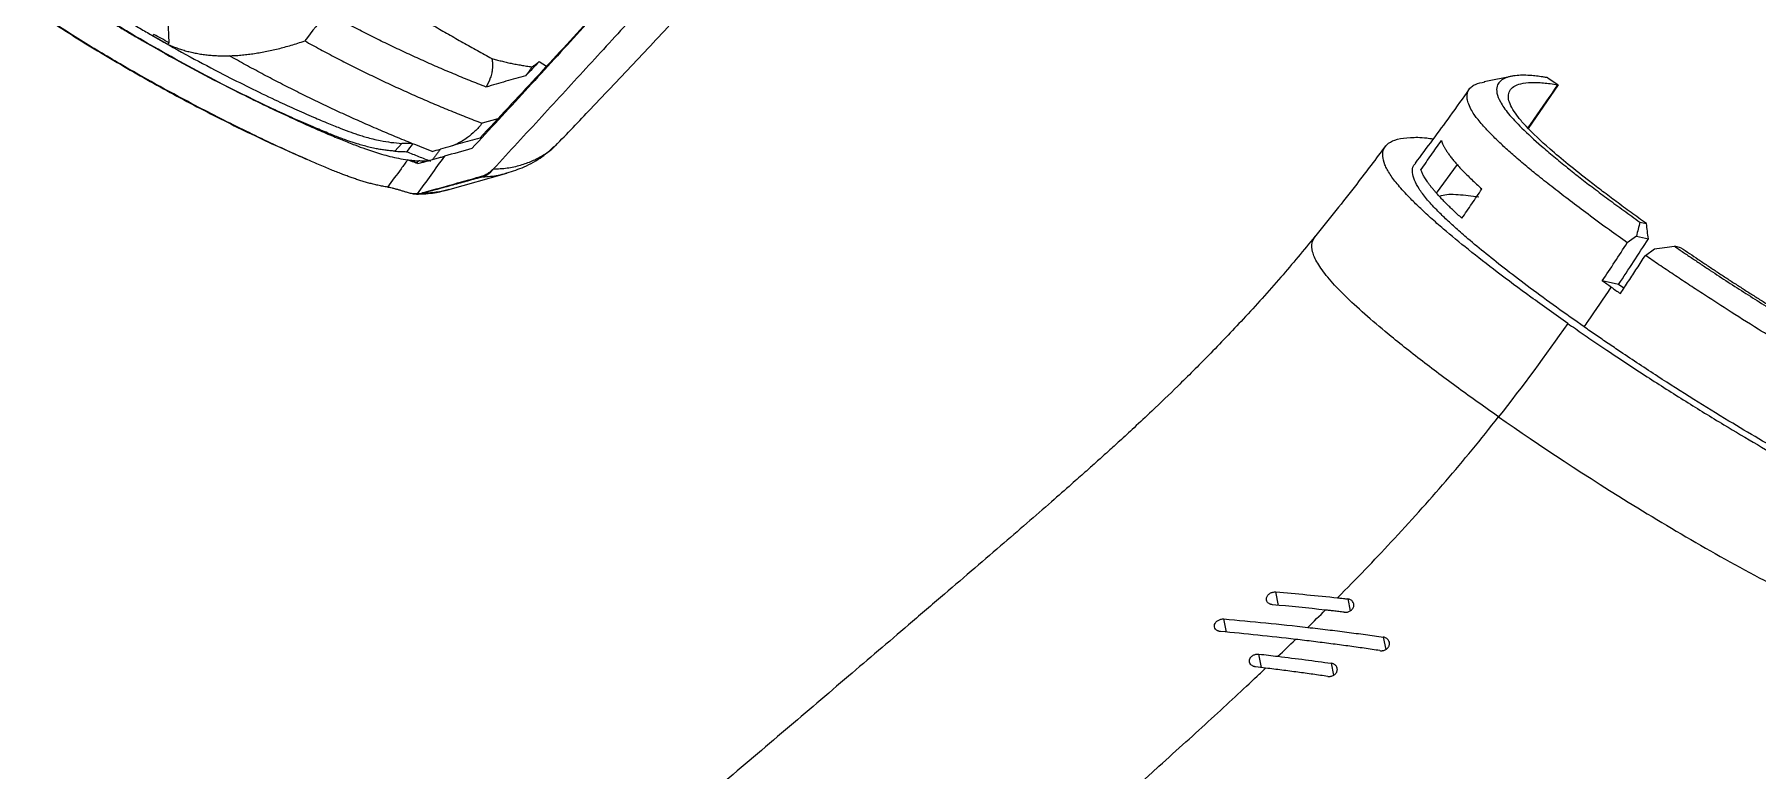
# Model space of a CAD drawing. Header units: inches. Extents: x 1631 to 3663, y 1126 to 1454.
# Drawn here: x 2479.2 to 2555.5, y 1286.1 to 1318.7 of the extents above; entities that cross this region are included whole.
import ezdxf

# ---------------------------------------------------------------- set-up
doc = ezdxf.new("R2010")
doc.units = ezdxf.units.IN
doc.header["$LTSCALE"] = 15

msp = doc.modelspace()

# ---------------------------------------------------------------- linework, layer by layer
at = {"color": 7, "linetype": 'Continuous', "lineweight": 15}
for p, q in [((2485.154, 1318.334), (2485.113, 1319.367)), ((2484.477, 1318.698), (2484.431, 1318.648)), ((2485.093, 1318.267), (2485.154, 1318.334)), ((2501.555, 1317.503), (2501.871, 1317.293)), ((2544.694, 1316.86), (2543.416, 1316.603)), ((2546.699, 1316.463), (2545.368, 1314.542)), ((2546.242, 1316.782), (2546.699, 1316.463)), ((2546.668, 1316.472), (2546.699, 1316.463)), ((2499.718, 1314.97), (2499.024, 1314.768)), ((2495.471, 1313.878), (2495.157, 1313.532)), ((2496.219, 1313.1), (2496.137, 1313.011)), ((2502.213, 1313.722), (2502.26, 1313.771)), ((2497.508, 1311.815), (2500.124, 1312.561)), ((2500.078, 1312.558), (2500.122, 1312.569)), ((2541.307, 1311.674), (2542.228, 1312.939)), ((2495.972, 1311.647), (2496.119, 1311.635)), ((2550.317, 1310.389), (2550.606, 1310.327)), ((2550.16, 1309.768), (2549.759, 1309.479)), ((2550.16, 1309.768), (2550.692, 1309.652)), ((2550.561, 1308.92), (2550.962, 1309.208)), ((2552.136, 1309.259), (2551.848, 1309.322)), ((2549.372, 1307.631), (2548.648, 1307.789)), ((2549.606, 1307.467), (2549.372, 1307.631))]:
    msp.add_line(p, q, dxfattribs=at)
at = {"color": 8, "linetype": 'Continuous', "lineweight": 15}
for p, q in [((2534.31, 1293.423), (2534.191, 1294.019)), ((2537.371, 1293.71), (2537.478, 1293.178)), ((2532.006, 1292.237), (2531.889, 1292.82)), ((2538.949, 1292.018), (2539.059, 1291.469)), ((2533.559, 1290.667), (2533.439, 1291.266)), ((2536.639, 1290.86), (2536.746, 1290.327))]:
    msp.add_line(p, q, dxfattribs=at)
at = {"color": 7, "linetype": 'Continuous', "lineweight": 15}
for points, knots in [([(2517.562, 1332.633), (2515.708, 1330.544), (2513.964, 1328.593), (2511.537, 1325.895), (2510.761, 1325.035), (2509.268, 1323.384), (2508.553, 1322.595), (2507.158, 1321.061), (2506.477, 1320.314), (2505.118, 1318.827), (2504.439, 1318.085), (2503.064, 1316.586), (2502.367, 1315.829), (2500.954, 1314.295), (2500.238, 1313.52), (2499.517, 1312.742)], [0, 0, 0, 0, 0.25, 0.25, 0.375, 0.375, 0.5, 0.5, 0.625, 0.625, 0.75, 0.75, 0.875, 0.875, 1, 1, 1, 1]), ([(2502.267, 1313.764), (2502.79, 1314.31), (2503.99, 1315.565), (2505.848, 1317.53), (2507.863, 1319.679), (2509.934, 1321.91), (2512.133, 1324.304), (2514.468, 1326.871), (2516.066, 1328.65), (2516.879, 1329.556)], [0, 0, 0, 0, 0.104968, 0.241226, 0.376209, 0.515385, 0.665645, 0.829814, 1, 1, 1, 1]), ([(2511.953, 1328.316), (2511.41, 1327.712), (2510.326, 1326.507), (2508.698, 1324.707), (2507.074, 1322.916), (2505.249, 1320.914), (2503.2, 1318.676), (2500.909, 1316.181), (2499.357, 1314.498), (2498.573, 1313.649)], [0, 0, 0, 0, 0.123112, 0.245727, 0.367718, 0.488954, 0.655351, 0.82601, 1, 1, 1, 1]), ([(2480.142, 1320.801), (2480.339, 1320.671), (2480.727, 1320.416), (2481.306, 1320.045), (2481.869, 1319.691), (2482.415, 1319.355), (2482.945, 1319.034), (2483.458, 1318.729), (2484.329, 1318.221), (2485.54, 1317.538), (2487.009, 1316.754), (2488.312, 1316.089), (2489.449, 1315.533), (2490.498, 1315.04), (2491.407, 1314.63), (2492.177, 1314.296), (2492.816, 1314.03), (2493.379, 1313.807), (2493.84, 1313.636), (2494.228, 1313.505), (2494.588, 1313.395), (2494.958, 1313.296), (2495.342, 1313.211), (2495.592, 1313.172), (2495.723, 1313.151)], [0, 0, 0, 0, 0.038527, 0.075689, 0.111491, 0.145937, 0.179033, 0.210784, 0.241198, 0.339409, 0.429973, 0.50054, 0.565256, 0.624498, 0.678754, 0.719841, 0.757606, 0.792676, 0.825832, 0.853277, 0.884231, 0.918909, 0.957462, 1, 1, 1, 1]), ([(2480.806, 1320.887), (2480.991, 1320.765), (2481.356, 1320.525), (2481.906, 1320.173), (2482.451, 1319.83), (2482.991, 1319.497), (2483.527, 1319.173), (2484.059, 1318.858), (2484.904, 1318.367), (2486.062, 1317.719), (2487.444, 1316.987), (2488.701, 1316.354), (2489.753, 1315.848), (2490.701, 1315.412), (2491.497, 1315.06), (2492.099, 1314.808), (2492.501, 1314.643), (2492.843, 1314.51), (2493.159, 1314.39), (2493.443, 1314.291), (2493.666, 1314.219), (2493.916, 1314.144), (2494.206, 1314.067), (2494.574, 1313.987), (2495.004, 1313.913), (2495.311, 1313.89), (2495.471, 1313.878)], [0, 0, 0, 0, 0.037629, 0.074574, 0.110867, 0.146528, 0.181569, 0.215995, 0.24981, 0.344281, 0.434907, 0.504778, 0.571731, 0.622504, 0.672681, 0.712813, 0.730196, 0.746567, 0.77656, 0.791954, 0.808605, 0.83029, 0.857884, 0.891094, 0.943168, 1, 1, 1, 1]), ([(2495.157, 1313.532), (2495.083, 1313.538), (2494.936, 1313.55), (2494.714, 1313.577), (2494.495, 1313.611), (2494.26, 1313.655), (2494.012, 1313.71), (2493.753, 1313.778), (2493.519, 1313.845), (2493.312, 1313.912), (2493.122, 1313.974), (2492.922, 1314.047), (2492.616, 1314.161), (2492.154, 1314.345), (2491.482, 1314.625), (2490.697, 1314.969), (2489.75, 1315.402), (2488.691, 1315.909), (2487.41, 1316.55), (2485.991, 1317.297), (2484.653, 1318.043), (2483.495, 1318.718), (2482.517, 1319.309), (2481.523, 1319.931), (2480.864, 1320.362), (2480.529, 1320.581)], [0, 0, 0, 0, 0.026747, 0.052597, 0.077544, 0.101524, 0.129798, 0.155331, 0.17826, 0.194344, 0.208885, 0.223349, 0.238112, 0.270865, 0.310198, 0.360082, 0.410568, 0.47819, 0.548893, 0.642123, 0.739551, 0.80157, 0.865612, 0.931719, 1, 1, 1, 1]), ([(2494.299, 1320.62), (2494.516, 1320.489), (2494.948, 1320.225), (2495.596, 1319.837), (2496.242, 1319.455), (2496.887, 1319.079), (2497.53, 1318.709), (2498.172, 1318.346), (2498.812, 1317.988), (2499.237, 1317.755), (2499.45, 1317.638)], [0, 0, 0, 0, 0.125253, 0.250394, 0.375443, 0.500419, 0.625343, 0.750235, 0.875114, 1, 1, 1, 1]), ([(2494.833, 1311.939), (2494.762, 1311.951), (2494.623, 1311.974), (2494.413, 1312.018), (2494.207, 1312.066), (2494.005, 1312.119), (2493.807, 1312.176), (2493.612, 1312.236), (2493.419, 1312.299), (2493.229, 1312.364), (2493.042, 1312.432), (2492.845, 1312.506), (2492.633, 1312.588), (2492.308, 1312.718), (2491.84, 1312.913), (2491.199, 1313.19), (2490.416, 1313.541), (2489.48, 1313.975), (2488.025, 1314.675), (2485.81, 1315.801), (2483.706, 1316.967), (2482.049, 1317.947), (2481.116, 1318.516), (2480.155, 1319.12), (2479.521, 1319.536), (2479.189, 1319.753)], [0, 0, 0, 0, 0.023804, 0.046454, 0.067961, 0.088342, 0.107612, 0.125792, 0.142906, 0.158983, 0.174056, 0.188169, 0.204083, 0.219761, 0.253972, 0.291538, 0.332664, 0.387775, 0.448749, 0.576775, 0.763689, 0.819442, 0.878633, 0.936501, 1, 1, 1, 1]), ([(2479.287, 1319.701), (2479.656, 1319.454), (2480.774, 1318.705), (2482.696, 1317.539), (2485.042, 1316.2), (2487.431, 1314.951), (2489.557, 1313.916), (2490.901, 1313.332), (2491.423, 1313.105)], [0, 0, 0, 0, 0.09615, 0.291905, 0.487223, 0.682093, 0.876499, 1, 1, 1, 1]), ([(2499.2, 1316.371), (2498.958, 1316.467), (2498.472, 1316.658), (2497.75, 1316.956), (2497.032, 1317.262), (2496.319, 1317.578), (2495.61, 1317.903), (2494.906, 1318.236), (2494.206, 1318.579), (2493.511, 1318.932), (2492.82, 1319.293), (2492.363, 1319.54), (2492.135, 1319.665)], [0, 0, 0, 0, 0.099731, 0.199477, 0.299255, 0.399082, 0.498974, 0.598948, 0.699022, 0.79921, 0.899531, 1, 1, 1, 1]), ([(2503.815, 1319.39), (2503.418, 1318.959), (2502.617, 1318.09), (2501.404, 1316.779), (2500.171, 1315.451), (2499.341, 1314.561), (2498.924, 1314.114)], [0, 0, 0, 0, 0.244836, 0.493387, 0.745251, 1, 1, 1, 1]), ([(2484.431, 1318.648), (2484.541, 1318.584), (2484.761, 1318.456), (2484.982, 1318.33), (2485.093, 1318.267)], [0, 0, 0, 0, 0.5000484, 1, 1, 1, 1]), ([(2487.821, 1317.756), (2487.906, 1317.759), (2488.076, 1317.765), (2488.336, 1317.785), (2488.6, 1317.811), (2488.868, 1317.846), (2489.141, 1317.889), (2489.417, 1317.94), (2489.698, 1317.999), (2489.983, 1318.065), (2490.271, 1318.14), (2490.564, 1318.223), (2490.861, 1318.313), (2491.063, 1318.38), (2491.163, 1318.413)], [0, 0, 0, 0, 0.083489, 0.166891, 0.250222, 0.333501, 0.416746, 0.499974, 0.583204, 0.666453, 0.749739, 0.833081, 0.916495, 1, 1, 1, 1]), ([(2491.163, 1318.413), (2491.394, 1318.287), (2491.854, 1318.035), (2492.551, 1317.668), (2493.253, 1317.31), (2493.958, 1316.96), (2494.669, 1316.62), (2495.383, 1316.289), (2496.103, 1315.966), (2496.826, 1315.653), (2497.554, 1315.348), (2498.286, 1315.052), (2498.778, 1314.862), (2499.024, 1314.768)], [0, 0, 0, 0, 0.091355, 0.182578, 0.273683, 0.364685, 0.455597, 0.546434, 0.63721, 0.727941, 0.81864, 0.909321, 1, 1, 1, 1]), ([(2485.093, 1318.267), (2485.159, 1318.237), (2485.292, 1318.178), (2485.498, 1318.099), (2485.708, 1318.028), (2485.923, 1317.965), (2486.143, 1317.91), (2486.368, 1317.863), (2486.598, 1317.824), (2486.833, 1317.794), (2487.072, 1317.772), (2487.317, 1317.758), (2487.566, 1317.752), (2487.736, 1317.755), (2487.821, 1317.756)], [0, 0, 0, 0, 0.0835015, 0.1669114, 0.2502478, 0.3335292, 0.4167738, 0.5, 0.5832262, 0.6664708, 0.7497522, 0.8330886, 0.9164985, 1, 1, 1, 1]), ([(2495.938, 1313.864), (2495.687, 1313.966), (2495.184, 1314.171), (2494.433, 1314.488), (2493.685, 1314.815), (2492.94, 1315.15), (2492.198, 1315.495), (2491.459, 1315.849), (2490.724, 1316.212), (2489.992, 1316.584), (2489.264, 1316.965), (2488.539, 1317.355), (2488.061, 1317.622), (2487.821, 1317.756)], [0, 0, 0, 0, 0.089928, 0.18006, 0.270394, 0.360927, 0.451656, 0.542578, 0.633692, 0.724993, 0.81648, 0.90815, 1, 1, 1, 1]), ([(2499.45, 1317.638), (2499.454, 1317.618), (2499.466, 1317.561), (2499.48, 1317.452), (2499.485, 1317.31), (2499.475, 1317.153), (2499.444, 1316.971), (2499.367, 1316.699), (2499.267, 1316.502), (2499.2, 1316.371)], [0, 0, 0, 0, 0.04144, 0.113981, 0.223361, 0.339567, 0.460252, 0.641001, 1, 1, 1, 1]), ([(2499.45, 1317.638), (2499.519, 1317.618), (2499.66, 1317.578), (2499.87, 1317.523), (2500.086, 1317.471), (2500.306, 1317.423), (2500.532, 1317.378), (2500.762, 1317.337), (2500.996, 1317.299), (2501.153, 1317.277), (2501.233, 1317.266)], [0, 0, 0, 0, 0.109326, 0.223011, 0.341122, 0.46372, 0.590861, 0.722592, 0.858959, 1, 1, 1, 1]), ([(2500.951, 1316.874), (2500.659, 1316.792), (2500.075, 1316.626), (2499.492, 1316.456), (2499.2, 1316.371)], [0, 0, 0, 0, 0.499139, 1, 1, 1, 1]), ([(2501.233, 1317.266), (2501.19, 1317.2), (2501.101, 1317.065), (2501.002, 1316.939), (2500.951, 1316.874)], [0, 0, 0, 0, 0.4863776, 1, 1, 1, 1]), ([(2501.233, 1317.266), (2501.27, 1317.29), (2501.346, 1317.338), (2501.453, 1317.417), (2501.521, 1317.474), (2501.555, 1317.503)], [0, 0, 0, 0, 0.329234, 0.662506, 1, 1, 1, 1]), ([(2546.242, 1316.782), (2546.192, 1316.791), (2546.091, 1316.808), (2545.945, 1316.83), (2545.803, 1316.849), (2545.665, 1316.865), (2545.45, 1316.884), (2545.175, 1316.897), (2544.849, 1316.885), (2544.556, 1316.841), (2544.199, 1316.722), (2543.97, 1316.493), (2543.956, 1316.117), (2544.111, 1315.715), (2544.466, 1315.204), (2545.074, 1314.548), (2545.793, 1313.891), (2546.496, 1313.293), (2547.074, 1312.822), (2547.669, 1312.351), (2548.273, 1311.887), (2548.917, 1311.405), (2549.598, 1310.905), (2550.076, 1310.562), (2550.317, 1310.389)], [0, 0, 0, 0, 0.013998, 0.028134, 0.042413, 0.056841, 0.071423, 0.112451, 0.153798, 0.201777, 0.249205, 0.360978, 0.428948, 0.492931, 0.562436, 0.633934, 0.712092, 0.754833, 0.798938, 0.837525, 0.876845, 0.91698, 0.958007, 1, 1, 1, 1]), ([(2542.758, 1316.287), (2542.471, 1315.885), (2541.689, 1314.785), (2540.872, 1313.692), (2540.354, 1312.998)], [0, 0, 0, 0, 0.36576, 1, 1, 1, 1]), ([(2549.759, 1309.479), (2549.492, 1309.668), (2548.895, 1310.09), (2548.051, 1310.711), (2547.23, 1311.327), (2546.501, 1311.89), (2545.86, 1312.396), (2545.275, 1312.872), (2544.753, 1313.317), (2544.265, 1313.755), (2543.847, 1314.154), (2543.524, 1314.489), (2543.283, 1314.761), (2543.108, 1314.973), (2542.953, 1315.185), (2542.807, 1315.425), (2542.7, 1315.672), (2542.654, 1315.888), (2542.66, 1316.078), (2542.721, 1316.245), (2542.847, 1316.386), (2543.053, 1316.524), (2543.296, 1316.567), (2543.449, 1316.595)], [0, 0, 0, 0, 0.0512194, 0.1143677, 0.1697936, 0.2233626, 0.2746785, 0.3182182, 0.367164, 0.4127181, 0.4599129, 0.5032692, 0.5346708, 0.5660021, 0.5924482, 0.6292862, 0.6810346, 0.7265755, 0.7657163, 0.8186429, 0.8692234, 0.9171993, 1, 1, 1, 1]), ([(2550.606, 1310.327), (2550.492, 1310.409), (2550.262, 1310.573), (2549.925, 1310.817), (2549.593, 1311.059), (2549.17, 1311.372), (2548.666, 1311.749), (2547.944, 1312.303), (2547.145, 1312.937), (2546.146, 1313.779), (2545.397, 1314.483), (2544.917, 1315.037), (2544.577, 1315.52), (2544.454, 1315.914), (2544.531, 1316.219), (2544.716, 1316.407), (2545.03, 1316.532), (2545.402, 1316.577), (2545.752, 1316.578), (2546.034, 1316.56), (2546.336, 1316.527), (2546.558, 1316.49), (2546.668, 1316.472)], [0, 0, 0, 0, 0.020751, 0.041457, 0.062125, 0.082766, 0.122066, 0.160531, 0.229278, 0.294356, 0.400437, 0.448659, 0.496804, 0.601958, 0.6635, 0.726883, 0.796162, 0.866704, 0.901015, 0.934627, 0.9676, 1, 1, 1, 1]), ([(2546.668, 1316.472), (2546.322, 1315.966), (2545.887, 1315.329), (2545.44, 1314.692), (2545.348, 1314.562)], [0, 0, 0, 0, 0.7951288, 1, 1, 1, 1]), ([(2499.024, 1314.768), (2498.921, 1314.645), (2498.723, 1314.408), (2498.338, 1314.103), (2497.998, 1313.884), (2497.753, 1313.792), (2497.684, 1313.766)], [0, 0, 0, 0, 0.277386, 0.532769, 0.869043, 1, 1, 1, 1]), ([(2495.938, 1313.864), (2495.859, 1313.865), (2495.702, 1313.867), (2495.548, 1313.875), (2495.471, 1313.878)], [0, 0, 0, 0, 0.505241, 1, 1, 1, 1]), ([(2496.81, 1313.52), (2496.662, 1313.578), (2496.371, 1313.691), (2496.081, 1313.807), (2495.938, 1313.864)], [0, 0, 0, 0, 0.508575, 1, 1, 1, 1]), ([(2498.924, 1314.114), (2498.63, 1314.032), (2498.046, 1313.869), (2497.463, 1313.704), (2497.173, 1313.623)], [0, 0, 0, 0, 0.503155, 1, 1, 1, 1]), ([(2547.119, 1305.909), (2546.567, 1306.299), (2545.474, 1307.07), (2544.01, 1308.161), (2542.715, 1309.168), (2541.749, 1309.964), (2541.043, 1310.582), (2540.54, 1311.045), (2540.047, 1311.533), (2539.597, 1312.029), (2539.226, 1312.52), (2538.994, 1312.95), (2538.898, 1313.33), (2538.95, 1313.65), (2539.168, 1313.905), (2539.554, 1314.078), (2540.128, 1314.15), (2540.664, 1314.151), (2541.057, 1314.092), (2541.153, 1314.078)], [0, 0, 0, 0, 0.0790268, 0.1562729, 0.2278464, 0.2965361, 0.3361775, 0.3745779, 0.4119071, 0.4644986, 0.5164444, 0.5709214, 0.6275975, 0.691372, 0.7572925, 0.8295864, 0.9030224, 0.9762615, 1, 1, 1, 1]), ([(2540.609, 1312.705), (2540.763, 1312.922), (2541.068, 1313.352), (2541.369, 1313.784), (2541.519, 1313.998)], [0, 0, 0, 0, 0.504666, 1, 1, 1, 1]), ([(2541.519, 1313.998), (2541.53, 1313.967), (2541.553, 1313.903), (2541.6, 1313.8), (2541.658, 1313.689), (2541.729, 1313.571), (2541.814, 1313.444), (2541.913, 1313.308), (2542.027, 1313.163), (2542.157, 1313.008), (2542.304, 1312.843), (2542.469, 1312.668), (2542.651, 1312.482), (2542.853, 1312.285), (2543.073, 1312.077), (2543.233, 1311.931), (2543.314, 1311.858)], [0, 0, 0, 0, 0.062063, 0.125392, 0.189987, 0.255854, 0.323013, 0.391525, 0.461473, 0.532949, 0.606056, 0.680907, 0.757624, 0.836336, 0.917124, 1, 1, 1, 1]), ([(2495.722, 1313.146), (2495.625, 1313.015), (2495.33, 1312.613), (2495.033, 1312.21), (2494.833, 1311.939)], [0, 0, 0, 0, 0.325556, 1, 1, 1, 1]), ([(2495.157, 1313.532), (2495.243, 1313.527), (2495.414, 1313.516), (2495.588, 1313.512), (2495.675, 1313.51)], [0, 0, 0, 0, 0.4998778, 1, 1, 1, 1]), ([(2495.675, 1313.51), (2495.851, 1313.439), (2496.204, 1313.298), (2496.558, 1313.16), (2496.736, 1313.092)], [0, 0, 0, 0, 0.500049, 1, 1, 1, 1]), ([(2496.18, 1312.982), (2496.155, 1312.99), (2496.107, 1313.008), (2496.038, 1313.032), (2495.973, 1313.055), (2495.893, 1313.084), (2495.802, 1313.115), (2495.747, 1313.133), (2495.72, 1313.142)], [0, 0, 0, 0, 0.1255234, 0.2503895, 0.3753606, 0.5011978, 0.7496582, 1, 1, 1, 1]), ([(2495.722, 1313.146), (2495.739, 1313.144), (2495.782, 1313.139), (2495.868, 1313.132), (2495.977, 1313.121), (2496.099, 1313.108), (2496.179, 1313.103), (2496.219, 1313.1)], [0, 0, 0, 0, 0.102545, 0.254167, 0.504414, 0.754563, 1, 1, 1, 1]), ([(2496.137, 1313.011), (2496.105, 1313.021), (2496.038, 1313.042), (2495.933, 1313.073), (2495.84, 1313.104), (2495.771, 1313.13), (2495.735, 1313.142), (2495.722, 1313.146)], [0, 0, 0, 0, 0.240841, 0.501809, 0.751261, 0.908229, 1, 1, 1, 1]), ([(2497.352, 1313.309), (2497.151, 1313.031), (2496.749, 1312.476), (2496.346, 1311.921), (2496.145, 1311.645)], [0, 0, 0, 0, 0.501548, 1, 1, 1, 1]), ([(2496.18, 1312.982), (2496.219, 1312.993), (2496.313, 1313.019), (2496.467, 1313.062), (2496.623, 1313.106), (2496.796, 1313.154), (2496.977, 1313.204), (2497.174, 1313.259), (2497.296, 1313.294), (2497.352, 1313.309)], [0, 0, 0, 0, 0.10767, 0.255647, 0.406101, 0.510826, 0.696869, 0.859871, 1, 1, 1, 1]), ([(2496.562, 1313.083), (2496.504, 1313.085), (2496.389, 1313.089), (2496.275, 1313.096), (2496.219, 1313.1)], [0, 0, 0, 0, 0.500417, 1, 1, 1, 1]), ([(2497.173, 1313.623), (2497.144, 1313.583), (2497.086, 1313.502), (2496.996, 1313.385), (2496.908, 1313.27), (2496.852, 1313.193), (2496.824, 1313.155)], [0, 0, 0, 0, 0.255396, 0.508935, 0.757902, 1, 1, 1, 1]), ([(2500.125, 1312.566), (2500.381, 1312.649), (2500.916, 1312.823), (2501.631, 1313.214), (2502.037, 1313.581), (2502.206, 1313.734)], [0, 0, 0, 0, 0.3486313, 0.7279518, 1, 1, 1, 1]), ([(2539.042, 1313.755), (2538.62, 1313.195), (2537.6, 1311.839), (2536.531, 1310.508), (2535.904, 1309.728)], [0, 0, 0, 0, 0.413477, 1, 1, 1, 1]), ([(2496.378, 1311.686), (2496.784, 1311.801), (2497.64, 1312.043), (2498.497, 1312.282), (2498.948, 1312.407)], [0, 0, 0, 0, 0.47458, 1, 1, 1, 1]), ([(2499.055, 1312.394), (2498.83, 1312.333), (2498.386, 1312.212), (2497.71, 1312.027), (2497.065, 1311.85), (2496.639, 1311.733), (2496.446, 1311.68)], [0, 0, 0, 0, 0.258767, 0.510065, 0.777289, 1, 1, 1, 1]), ([(2498.948, 1312.407), (2498.982, 1312.417), (2499.052, 1312.439), (2499.153, 1312.482), (2499.268, 1312.544), (2499.394, 1312.627), (2499.476, 1312.704), (2499.517, 1312.742)], [0, 0, 0, 0, 0.1628665, 0.326514, 0.4924256, 0.7473283, 1, 1, 1, 1]), ([(2498.948, 1312.407), (2498.97, 1312.406), (2499.015, 1312.404), (2499.058, 1312.403), (2499.079, 1312.402)], [0, 0, 0, 0, 0.503656, 1, 1, 1, 1]), ([(2499.079, 1312.402), (2499.076, 1312.4), (2499.068, 1312.398), (2499.06, 1312.395), (2499.055, 1312.394)], [0, 0, 0, 0, 0.5062045, 1, 1, 1, 1]), ([(2499.517, 1312.742), (2499.506, 1312.726), (2499.478, 1312.686), (2499.432, 1312.632), (2499.379, 1312.579), (2499.299, 1312.513), (2499.199, 1312.449), (2499.114, 1312.415), (2499.079, 1312.402)], [0, 0, 0, 0, 0.1010081, 0.2494136, 0.3728076, 0.4989365, 0.7996943, 1, 1, 1, 1]), ([(2547.848, 1305.751), (2547.434, 1306.042), (2546.609, 1306.623), (2545.468, 1307.461), (2544.428, 1308.25), (2543.504, 1308.98), (2542.761, 1309.597), (2542.168, 1310.114), (2541.705, 1310.54), (2541.254, 1310.985), (2540.844, 1311.435), (2540.511, 1311.878), (2540.303, 1312.266), (2540.222, 1312.607), (2540.242, 1312.851), (2540.341, 1312.954), (2540.372, 1312.986)], [0, 0, 0, 0, 0.088939, 0.1775009, 0.2619958, 0.3415111, 0.4182034, 0.4732889, 0.5265497, 0.5782228, 0.6497995, 0.7206904, 0.7947801, 0.8721066, 0.9603359, 1, 1, 1, 1]), ([(2542.431, 1310.559), (2542.366, 1310.618), (2542.238, 1310.734), (2542.058, 1310.902), (2541.891, 1311.062), (2541.737, 1311.214), (2541.595, 1311.358), (2541.465, 1311.494), (2541.346, 1311.623), (2541.238, 1311.746), (2541.141, 1311.861), (2541.052, 1311.971), (2540.973, 1312.074), (2540.903, 1312.171), (2540.841, 1312.262), (2540.786, 1312.348), (2540.739, 1312.429), (2540.698, 1312.505), (2540.663, 1312.576), (2540.633, 1312.643), (2540.617, 1312.685), (2540.609, 1312.705)], [0, 0, 0, 0, 0.0664773, 0.1312094, 0.1942058, 0.2554831, 0.3150873, 0.3730829, 0.4295296, 0.4844811, 0.5379859, 0.5900867, 0.640821, 0.6902211, 0.7383142, 0.7851223, 0.8306558, 0.8749144, 0.9178949, 0.9595923, 1, 1, 1, 1]), ([(2495.672, 1311.71), (2495.648, 1311.718), (2495.599, 1311.734), (2495.527, 1311.757), (2495.431, 1311.787), (2495.315, 1311.822), (2495.177, 1311.86), (2495.045, 1311.895), (2494.924, 1311.923), (2494.864, 1311.934), (2494.833, 1311.939)], [0, 0, 0, 0, 0.069479, 0.139528, 0.210497, 0.352452, 0.495159, 0.664652, 0.831513, 1, 1, 1, 1]), ([(2496.145, 1311.645), (2496.111, 1311.644), (2496.044, 1311.641), (2495.945, 1311.648), (2495.849, 1311.663), (2495.758, 1311.683), (2495.701, 1311.702), (2495.672, 1311.71)], [0, 0, 0, 0, 0.213647, 0.420489, 0.620345, 0.813366, 1, 1, 1, 1]), ([(2496.108, 1311.639), (2496.116, 1311.638), (2496.219, 1311.614), (2496.325, 1311.645), (2496.423, 1311.674)], [0, 0, 0, 0, 0.077333, 1, 1, 1, 1]), ([(2496.133, 1311.634), (2496.397, 1311.642), (2496.88, 1311.657), (2497.336, 1311.779), (2497.542, 1311.834)], [0, 0, 0, 0, 0.546714, 1, 1, 1, 1]), ([(2496.145, 1311.645), (2496.184, 1311.649), (2496.262, 1311.656), (2496.339, 1311.676), (2496.378, 1311.686)], [0, 0, 0, 0, 0.497199, 1, 1, 1, 1]), ([(2496.446, 1311.68), (2496.434, 1311.681), (2496.412, 1311.683), (2496.389, 1311.685), (2496.378, 1311.686)], [0, 0, 0, 0, 0.499885, 1, 1, 1, 1]), ([(2497.551, 1311.831), (2497.497, 1311.815), (2497.362, 1311.774), (2497.122, 1311.728), (2496.802, 1311.683), (2496.56, 1311.677), (2496.423, 1311.674)], [0, 0, 0, 0, 0.152219, 0.372504, 0.645588, 1, 1, 1, 1]), ([(2496.423, 1311.674), (2496.426, 1311.675), (2496.434, 1311.677), (2496.441, 1311.679), (2496.446, 1311.68)], [0, 0, 0, 0, 0.472677, 1, 1, 1, 1]), ([(2541.432, 1311.535), (2541.463, 1311.548), (2541.652, 1311.629), (2542.216, 1311.638), (2542.868, 1311.553), (2543.186, 1311.512)], [0, 0, 0, 0, 0.0895864, 0.5561839, 1, 1, 1, 1]), ([(2542.431, 1310.559), (2542.578, 1310.773), (2542.875, 1311.205), (2543.167, 1311.639), (2543.314, 1311.858)], [0, 0, 0, 0, 0.495668, 1, 1, 1, 1]), ([(2550.317, 1310.389), (2550.291, 1310.287), (2550.238, 1310.08), (2550.187, 1309.872), (2550.16, 1309.768)], [0, 0, 0, 0, 0.496123, 1, 1, 1, 1]), ([(2550.692, 1309.652), (2550.678, 1309.764), (2550.649, 1309.989), (2550.62, 1310.214), (2550.606, 1310.327)], [0, 0, 0, 0, 0.49948, 1, 1, 1, 1]), ([(2535.918, 1309.756), (2535.42, 1309.15), (2534.388, 1307.897), (2532.803, 1306.148), (2531.273, 1304.548), (2529.918, 1303.198), (2528.816, 1302.138), (2527.956, 1301.332), (2527.316, 1300.744), (2526.814, 1300.286), (2526.454, 1299.962), (2526.188, 1299.724), (2525.966, 1299.525), (2525.72, 1299.306), (2525.44, 1299.058), (2524.947, 1298.623), (2524.182, 1297.951), (2523.133, 1297.04), (2521.945, 1296.015), (2520.669, 1294.92), (2519.309, 1293.754), (2517.494, 1292.199), (2515.205, 1290.244), (2512.438, 1287.889), (2509.591, 1285.467), (2507.06, 1283.313), (2504.889, 1281.464), (2503.146, 1279.978), (2501.533, 1278.6), (2500.087, 1277.362), (2498.816, 1276.273), (2497.72, 1275.331), (2496.798, 1274.537), (2496.211, 1274.032), (2495.933, 1273.792), (2495.907, 1273.769)], [0, 0, 0, 0, 0.0404756, 0.0837667, 0.122874, 0.1570402, 0.1857348, 0.2053837, 0.2212803, 0.233487, 0.2429122, 0.2481218, 0.253333, 0.2593516, 0.2661909, 0.2738677, 0.2954007, 0.3219802, 0.3502127, 0.3820255, 0.4151936, 0.4501065, 0.5158047, 0.5847431, 0.6558805, 0.7283238, 0.7741112, 0.8186393, 0.8592051, 0.8956521, 0.927901, 0.9554314, 0.978818, 0.9980356, 1, 1, 1, 1]), ([(2550.962, 1309.208), (2551.111, 1309.228), (2551.406, 1309.266), (2551.701, 1309.303), (2551.848, 1309.322)], [0, 0, 0, 0, 0.503867, 1, 1, 1, 1]), ([(2551.848, 1309.322), (2551.979, 1309.232), (2552.242, 1309.053), (2552.638, 1308.785), (2553.035, 1308.52), (2553.431, 1308.257), (2553.826, 1307.997), (2554.222, 1307.739), (2554.617, 1307.484), (2555.012, 1307.231), (2555.407, 1306.981), (2555.965, 1306.631), (2556.685, 1306.186), (2557.791, 1305.517), (2559.06, 1304.776), (2560.49, 1303.983), (2561.859, 1303.266), (2563.007, 1302.699), (2563.952, 1302.256), (2564.887, 1301.832), (2565.997, 1301.352), (2567.111, 1300.904), (2568.063, 1300.546), (2568.771, 1300.296), (2569.36, 1300.101), (2569.838, 1299.952), (2570.287, 1299.822), (2570.564, 1299.75), (2570.701, 1299.715)], [0, 0, 0, 0, 0.02137, 0.042481, 0.063342, 0.083964, 0.104354, 0.124524, 0.144483, 0.164241, 0.183811, 0.203202, 0.246602, 0.288683, 0.36178, 0.425242, 0.488059, 0.554387, 0.591163, 0.629446, 0.697835, 0.768251, 0.818209, 0.86861, 0.902263, 0.935339, 0.967897, 1, 1, 1, 1]), ([(2552.136, 1309.259), (2552.263, 1309.173), (2552.516, 1309), (2552.904, 1308.739), (2553.299, 1308.474), (2553.701, 1308.208), (2554.109, 1307.941), (2554.521, 1307.672), (2554.938, 1307.404), (2555.358, 1307.136), (2555.779, 1306.87), (2556.202, 1306.605), (2556.625, 1306.344), (2557.048, 1306.085), (2557.469, 1305.83), (2557.889, 1305.58), (2558.306, 1305.334), (2558.719, 1305.094), (2559.128, 1304.859), (2559.533, 1304.631), (2559.934, 1304.408), (2560.331, 1304.19), (2560.725, 1303.979), (2561.116, 1303.772), (2561.504, 1303.57), (2562.18, 1303.225), (2563.113, 1302.769), (2564.245, 1302.246), (2565.268, 1301.797), (2566.117, 1301.443), (2566.823, 1301.163), (2567.418, 1300.937), (2567.978, 1300.733), (2568.502, 1300.551), (2568.989, 1300.391), (2569.437, 1300.252), (2569.848, 1300.133), (2570.098, 1300.069), (2570.22, 1300.037)], [0, 0, 0, 0, 0.0212668, 0.0427605, 0.0644313, 0.0862304, 0.10811, 0.1300236, 0.1519258, 0.173773, 0.1955233, 0.2171368, 0.2385761, 0.2598124, 0.2808253, 0.3015962, 0.322109, 0.3423502, 0.362309, 0.3819917, 0.4014445, 0.4207213, 0.4398766, 0.4589652, 0.4780423, 0.4971635, 0.5593513, 0.6191721, 0.6754639, 0.7274748, 0.7649063, 0.8016938, 0.8376658, 0.8726586, 0.9065194, 0.9391094, 0.970305, 1, 1, 1, 1]), ([(2549.45, 1307.229), (2549.572, 1307.413), (2549.819, 1307.784), (2550.19, 1308.348), (2550.436, 1308.728), (2550.561, 1308.92)], [0, 0, 0, 0, 0.327396, 0.660716, 1, 1, 1, 1]), ([(2571.004, 1298.449), (2570.96, 1298.459), (2570.777, 1298.503), (2570.328, 1298.622), (2569.422, 1298.89), (2568.161, 1299.321), (2566.8, 1299.844), (2565.74, 1300.283), (2564.571, 1300.789), (2563.436, 1301.311), (2562.223, 1301.899), (2561.357, 1302.334), (2560.484, 1302.795), (2559.597, 1303.279), (2558.674, 1303.794), (2557.312, 1304.578), (2555.796, 1305.497), (2554.263, 1306.465), (2553.233, 1307.13), (2552.445, 1307.646), (2551.802, 1308.073), (2551.17, 1308.498), (2550.76, 1308.782), (2550.561, 1308.92)], [0, 0, 0, 0, 0.009691, 0.039787, 0.09395, 0.186568, 0.262813, 0.31393, 0.34809, 0.434682, 0.473157, 0.511442, 0.548966, 0.586873, 0.626163, 0.667822, 0.763144, 0.825848, 0.876724, 0.906977, 0.938054, 0.969834, 1, 1, 1, 1]), ([(2547.848, 1305.751), (2547.906, 1305.835), (2548.309, 1306.416), (2548.707, 1307.003), (2549.046, 1307.51)], [0.67428428, 0.67428428, 0.67428428, 0.67428428, 0.68725346, 0.76296918, 0.76296918, 0.76296918, 0.76296918]), ([(2547.119, 1305.909), (2547.232, 1305.831), (2547.457, 1305.674), (2547.8, 1305.437), (2548.147, 1305.2), (2548.497, 1304.962), (2549.025, 1304.606), (2549.734, 1304.134), (2550.89, 1303.379), (2552.314, 1302.471), (2553.951, 1301.465), (2555.5, 1300.547), (2557.372, 1299.48), (2559.692, 1298.238), (2561.968, 1297.136), (2563.811, 1296.309), (2565.285, 1295.687), (2566.738, 1295.116), (2567.899, 1294.697), (2568.775, 1294.406), (2569.324, 1294.234), (2569.777, 1294.101), (2570.143, 1294), (2570.373, 1293.941), (2570.488, 1293.912)], [0, 0, 0, 0, 0.01512, 0.030245, 0.045378, 0.060526, 0.075692, 0.113139, 0.150108, 0.218669, 0.284456, 0.341191, 0.395483, 0.495603, 0.601203, 0.662251, 0.725428, 0.794403, 0.86446, 0.899273, 0.934004, 0.956245, 0.978236, 1, 1, 1, 1]), ([(2569.374, 1294.683), (2569.31, 1294.699), (2569.183, 1294.732), (2568.984, 1294.786), (2568.78, 1294.843), (2568.569, 1294.904), (2568.236, 1295.003), (2567.769, 1295.15), (2566.947, 1295.425), (2565.861, 1295.818), (2564.511, 1296.351), (2563.149, 1296.927), (2561.461, 1297.685), (2559.392, 1298.689), (2556.83, 1300.065), (2554.598, 1301.369), (2552.668, 1302.558), (2551.348, 1303.4), (2550.276, 1304.102), (2549.544, 1304.589), (2548.91, 1305.018), (2548.372, 1305.386), (2548.022, 1305.629), (2547.848, 1305.751)], [0, 0, 0, 0, 0.013095, 0.026292, 0.039595, 0.053009, 0.066539, 0.101893, 0.137321, 0.208213, 0.277774, 0.340809, 0.401572, 0.505818, 0.603709, 0.713246, 0.779428, 0.848719, 0.885896, 0.923561, 0.949125, 0.974598, 1, 1, 1, 1]), ([(2536.921, 1293.758), (2537.762, 1294.607), (2539.428, 1296.34), (2541.734, 1298.905), (2543.271, 1300.77), (2544.055, 1301.767)], [-0.0000002, -0.0000002, -0.0000002, -0.0000002, 0.0695286, 0.1484808, 0.2274332, 0.2274332, 0.2274332, 0.2274332]), ([(2544.055, 1301.767), (2545.839, 1300.522), (2549.035, 1298.415), (2553.655, 1295.683), (2557.125, 1293.825), (2560.449, 1292.252), (2564.537, 1290.539), (2567.039, 1289.717), (2568.299, 1289.398)], [0.4423924, 0.4423924, 0.4423924, 0.4423924, 0.5817941, 0.6514949, 0.7211957, 0.7908965, 0.8605973, 1, 1, 1, 1]), ([(2534.036, 1293.451), (2534.021, 1293.453), (2533.992, 1293.456), (2533.95, 1293.468), (2533.905, 1293.487), (2533.859, 1293.515), (2533.805, 1293.568), (2533.764, 1293.652), (2533.768, 1293.764), (2533.823, 1293.872), (2533.906, 1293.945), (2533.987, 1293.987), (2534.053, 1294.009), (2534.122, 1294.021), (2534.168, 1294.02), (2534.191, 1294.019)], [0, 0, 0, 0, 0.042292, 0.084237, 0.12658, 0.189134, 0.252305, 0.375502, 0.498898, 0.622702, 0.746141, 0.808942, 0.871569, 0.935932, 1, 1, 1, 1]), ([(2537.221, 1293.12), (2537.181, 1293.125), (2537.101, 1293.134), (2536.942, 1293.15), (2536.761, 1293.174), (2536.56, 1293.196), (2536.44, 1293.209), (2536.379, 1293.215)], [0, 0, 0, 0, 0.1422209, 0.2844418, 0.5693365, 0.7840201, 1, 1, 1, 1]), ([(2536.921, 1293.758), (2536.942, 1293.756), (2536.985, 1293.751), (2537.071, 1293.744), (2537.168, 1293.731), (2537.275, 1293.719), (2537.339, 1293.713), (2537.371, 1293.71)], [0, 0, 0, 0, 0.1436186, 0.2872373, 0.5731051, 0.7867807, 1, 1, 1, 1]), ([(2537.221, 1293.12), (2537.236, 1293.119), (2537.266, 1293.116), (2537.311, 1293.119), (2537.386, 1293.131), (2537.486, 1293.171), (2537.57, 1293.246), (2537.616, 1293.317), (2537.628, 1293.356), (2537.635, 1293.376)], [0, 0, 0, 0, 0.083531, 0.166458, 0.250188, 0.496886, 0.745652, 0.872889, 1, 1, 1, 1]), ([(2537.635, 1293.376), (2537.637, 1293.389), (2537.643, 1293.415), (2537.644, 1293.454), (2537.635, 1293.518), (2537.596, 1293.601), (2537.516, 1293.666), (2537.437, 1293.699), (2537.393, 1293.706), (2537.371, 1293.71)], [0, 0, 0, 0, 0.084595, 0.16841, 0.252934, 0.501071, 0.74874, 0.874389, 1, 1, 1, 1]), ([(2531.732, 1292.266), (2531.717, 1292.267), (2531.688, 1292.271), (2531.646, 1292.282), (2531.601, 1292.301), (2531.555, 1292.329), (2531.5, 1292.381), (2531.46, 1292.463), (2531.465, 1292.572), (2531.521, 1292.677), (2531.604, 1292.748), (2531.685, 1292.789), (2531.752, 1292.811), (2531.821, 1292.822), (2531.866, 1292.821), (2531.889, 1292.82)], [0, 0, 0, 0, 0.0422814, 0.0842196, 0.1265585, 0.1894302, 0.2529162, 0.3768255, 0.4998018, 0.6227152, 0.7463299, 0.8096101, 0.872483, 0.9362767, 1, 1, 1, 1]), ([(2535.604, 1292.448), (2535.898, 1292.414), (2536.476, 1292.347), (2537.328, 1292.24), (2538.148, 1292.132), (2538.685, 1292.055), (2538.949, 1292.018)], [0, 0, 0, 0, 0.264664, 0.519521, 0.764617, 1, 1, 1, 1]), ([(2534.281, 1291.167), (2534.542, 1291.417), (2534.802, 1291.667), (2535.055, 1291.913), (2535.06, 1291.917)], [0.27598925, 0.27598925, 0.27598925, 0.27598925, 0.29444318, 0.29478648, 0.29478648, 0.29478648, 0.29478648]), ([(2538.8, 1291.42), (2538.567, 1291.454), (2538.093, 1291.525), (2537.37, 1291.626), (2536.622, 1291.726), (2535.849, 1291.824), (2535.326, 1291.886), (2535.06, 1291.917)], [0, 0, 0, 0, 0.186208, 0.379281, 0.579252, 0.786149, 1, 1, 1, 1]), ([(2538.8, 1291.42), (2538.815, 1291.418), (2538.845, 1291.414), (2538.891, 1291.416), (2538.966, 1291.426), (2539.067, 1291.463), (2539.151, 1291.537), (2539.197, 1291.608), (2539.209, 1291.647), (2539.215, 1291.667)], [0, 0, 0, 0, 0.083947, 0.167213, 0.251234, 0.497935, 0.74603, 0.873014, 1, 1, 1, 1]), ([(2539.215, 1291.667), (2539.218, 1291.68), (2539.224, 1291.707), (2539.224, 1291.747), (2539.215, 1291.813), (2539.175, 1291.899), (2539.094, 1291.968), (2539.015, 1292.005), (2538.971, 1292.014), (2538.949, 1292.018)], [0, 0, 0, 0, 0.084436, 0.168141, 0.252602, 0.501103, 0.74898, 0.874576, 1, 1, 1, 1]), ([(2533.283, 1290.701), (2533.269, 1290.703), (2533.239, 1290.708), (2533.197, 1290.721), (2533.133, 1290.749), (2533.058, 1290.808), (2533.018, 1290.894), (2533.011, 1290.967), (2533.018, 1291.004), (2533.022, 1291.023)], [0, 0, 0, 0, 0.084649, 0.168684, 0.253612, 0.501647, 0.748831, 0.874504, 1, 1, 1, 1]), ([(2533.022, 1291.023), (2533.026, 1291.035), (2533.034, 1291.06), (2533.053, 1291.095), (2533.093, 1291.15), (2533.172, 1291.217), (2533.28, 1291.258), (2533.371, 1291.271), (2533.416, 1291.267), (2533.439, 1291.266)], [0, 0, 0, 0, 0.084275, 0.167918, 0.252378, 0.499898, 0.747507, 0.873928, 1, 1, 1, 1]), ([(2534.281, 1291.167), (2534.685, 1291.117), (2535.47, 1291.021), (2536.257, 1290.913), (2536.639, 1290.86)], [0, 0, 0, 0, 0.514948, 1, 1, 1, 1]), ([(2512.519, 1272.038), (2513.33, 1272.725), (2515.108, 1274.233), (2517.915, 1276.629), (2520.859, 1279.158), (2524.694, 1282.482), (2528.275, 1285.627), (2530.987, 1288.085), (2532.396, 1289.386), (2533.177, 1290.117), (2533.612, 1290.529), (2533.735, 1290.646)], [0.3074219, 0.3074219, 0.3074219, 0.3074219, 0.3427984, 0.3846121, 0.4264257, 0.4682394, 0.5518667, 0.5936804, 0.6145872, 0.6354941, 0.6438808, 0.6438808, 0.6438808, 0.6438808]), ([(2536.487, 1290.278), (2536.269, 1290.309), (2535.824, 1290.373), (2535.147, 1290.465), (2534.448, 1290.557), (2533.975, 1290.616), (2533.735, 1290.646)], [0, 0, 0, 0, 0.2376816, 0.4835591, 0.7376576, 1, 1, 1, 1]), ([(2536.487, 1290.278), (2536.502, 1290.276), (2536.532, 1290.273), (2536.578, 1290.274), (2536.653, 1290.284), (2536.755, 1290.321), (2536.838, 1290.393), (2536.885, 1290.462), (2536.897, 1290.5), (2536.903, 1290.52)], [0, 0, 0, 0, 0.0841177, 0.1675671, 0.2517856, 0.4989388, 0.746876, 0.8734857, 1, 1, 1, 1]), ([(2536.903, 1290.52), (2536.906, 1290.533), (2536.912, 1290.558), (2536.912, 1290.597), (2536.904, 1290.661), (2536.865, 1290.745), (2536.784, 1290.812), (2536.705, 1290.848), (2536.661, 1290.856), (2536.639, 1290.86)], [0, 0, 0, 0, 0.0842674, 0.1678015, 0.2520865, 0.4999828, 0.7478672, 0.8739959, 1, 1, 1, 1]), ([(2568.299, 1289.398), (2568.185, 1289.18), (2567.958, 1288.745), (2567.612, 1288.096), (2567.262, 1287.452), (2566.908, 1286.814), (2566.55, 1286.181), (2566.187, 1285.553), (2565.82, 1284.93), (2565.448, 1284.311), (2565.072, 1283.698), (2564.692, 1283.089), (2564.308, 1282.485), (2563.92, 1281.887), (2563.529, 1281.294), (2563.134, 1280.707), (2562.737, 1280.126), (2561.925, 1278.958), (2560.686, 1277.251), (2559.011, 1275.087), (2557.306, 1273.019), (2555.02, 1270.393), (2552.004, 1267.186), (2548.26, 1263.541), (2544.227, 1259.893), (2540.292, 1256.538), (2536.46, 1253.401), (2532.893, 1250.563), (2529.307, 1247.765), (2525.715, 1244.995), (2522.15, 1242.282), (2518.608, 1239.624), (2515.084, 1237.015), (2511.547, 1234.435), (2508.006, 1231.889), (2505.635, 1230.221), (2504.453, 1229.389)], [0, 0, 0, 0, 0.0076531, 0.0152715, 0.022859, 0.0304193, 0.0379561, 0.0454731, 0.0529739, 0.060461, 0.0679339, 0.0753918, 0.0828336, 0.0902586, 0.0976656, 0.1050538, 0.1124222, 0.1197697, 0.1497211, 0.1789876, 0.2068696, 0.2358282, 0.2919307, 0.3517655, 0.4111143, 0.4775068, 0.5308096, 0.5842887, 0.6377522, 0.6910202, 0.7439578, 0.7953232, 0.8467404, 0.8980818, 0.9492143, 1, 1, 1, 1])]:
    msp.add_open_spline(points, degree=3, knots=knots, dxfattribs=at)
for points in [[(2492.135, 1319.665), (2491.811, 1319.248), (2491.487, 1318.831), (2491.163, 1318.413)], [(2485.154, 1318.334), (2485.041, 1318.394), (2484.814, 1318.514), (2484.59, 1318.637), (2484.477, 1318.699)], [(2501.555, 1317.503), (2501.353, 1317.294), (2501.152, 1317.084), (2500.951, 1316.874)], [(2495.938, 1313.864), (2495.851, 1313.746), (2495.763, 1313.628), (2495.675, 1313.51)], [(2496.81, 1313.52), (2496.931, 1313.555), (2497.052, 1313.589), (2497.173, 1313.623)], [(2498.573, 1313.649), (2498.165, 1313.535), (2497.758, 1313.421), (2497.352, 1313.309)], [(2548.648, 1307.789), (2549.02, 1308.346), (2549.391, 1308.909), (2549.759, 1309.479)], [(2549.372, 1307.631), (2549.815, 1308.297), (2550.255, 1308.971), (2550.692, 1309.652)], [(2549.046, 1307.51), (2548.914, 1307.602), (2548.781, 1307.695), (2548.648, 1307.789)], [(2549.046, 1307.51), (2549.178, 1307.417), (2549.313, 1307.324), (2549.45, 1307.229)], [(2547.119, 1305.909), (2546.126, 1304.488), (2545.112, 1303.113), (2544.055, 1301.767)], [(2534.191, 1294.019), (2535.098, 1293.942), (2536.008, 1293.855), (2536.921, 1293.758)], [(2536.379, 1293.215), (2535.596, 1293.301), (2534.815, 1293.38), (2534.036, 1293.451)], [(2535.604, 1292.448), (2535.868, 1292.708), (2536.126, 1292.963), (2536.379, 1293.215)], [(2531.889, 1292.82), (2533.122, 1292.715), (2534.361, 1292.59), (2535.604, 1292.448)], [(2535.06, 1291.917), (2533.947, 1292.048), (2532.837, 1292.165), (2531.732, 1292.266)], [(2533.439, 1291.266), (2533.723, 1291.233), (2534.004, 1291.2), (2534.281, 1291.167)], [(2533.735, 1290.646), (2533.586, 1290.664), (2533.435, 1290.683), (2533.283, 1290.701)]]:
    msp.add_open_spline(points, degree=3, dxfattribs=at)
at = {"color": 8, "linetype": 'Continuous', "lineweight": 15}
for points, knots in [([(2499.517, 1312.742), (2499.724, 1312.751), (2500.14, 1312.771), (2500.715, 1312.901), (2501.23, 1313.084), (2501.713, 1313.344), (2502.046, 1313.547), (2502.199, 1313.707), (2502.213, 1313.722)], [0, 0, 0, 0, 0.205938, 0.413466, 0.601765, 0.769553, 0.979831, 1, 1, 1, 1]), ([(2499.055, 1312.394), (2499.283, 1312.409), (2499.633, 1312.432), (2499.963, 1312.525), (2500.078, 1312.558)], [0, 0, 0, 0, 0.651645, 1, 1, 1, 1]), ([(2544.055, 1301.767), (2543.454, 1302.192), (2542.229, 1303.058), (2540.542, 1304.326), (2539.117, 1305.461), (2537.981, 1306.436), (2537.117, 1307.247), (2536.453, 1307.968), (2536.003, 1308.588), (2535.785, 1309.092), (2535.756, 1309.483), (2535.874, 1309.661), (2535.93, 1309.746)], [0, 0, 0, 0, 0.116427, 0.237492, 0.360702, 0.453388, 0.545701, 0.637617, 0.729618, 0.822329, 0.916022, 1, 1, 1, 1])]:
    msp.add_open_spline(points, degree=3, knots=knots, dxfattribs=at)

doc.saveas('drawing.dxf')
